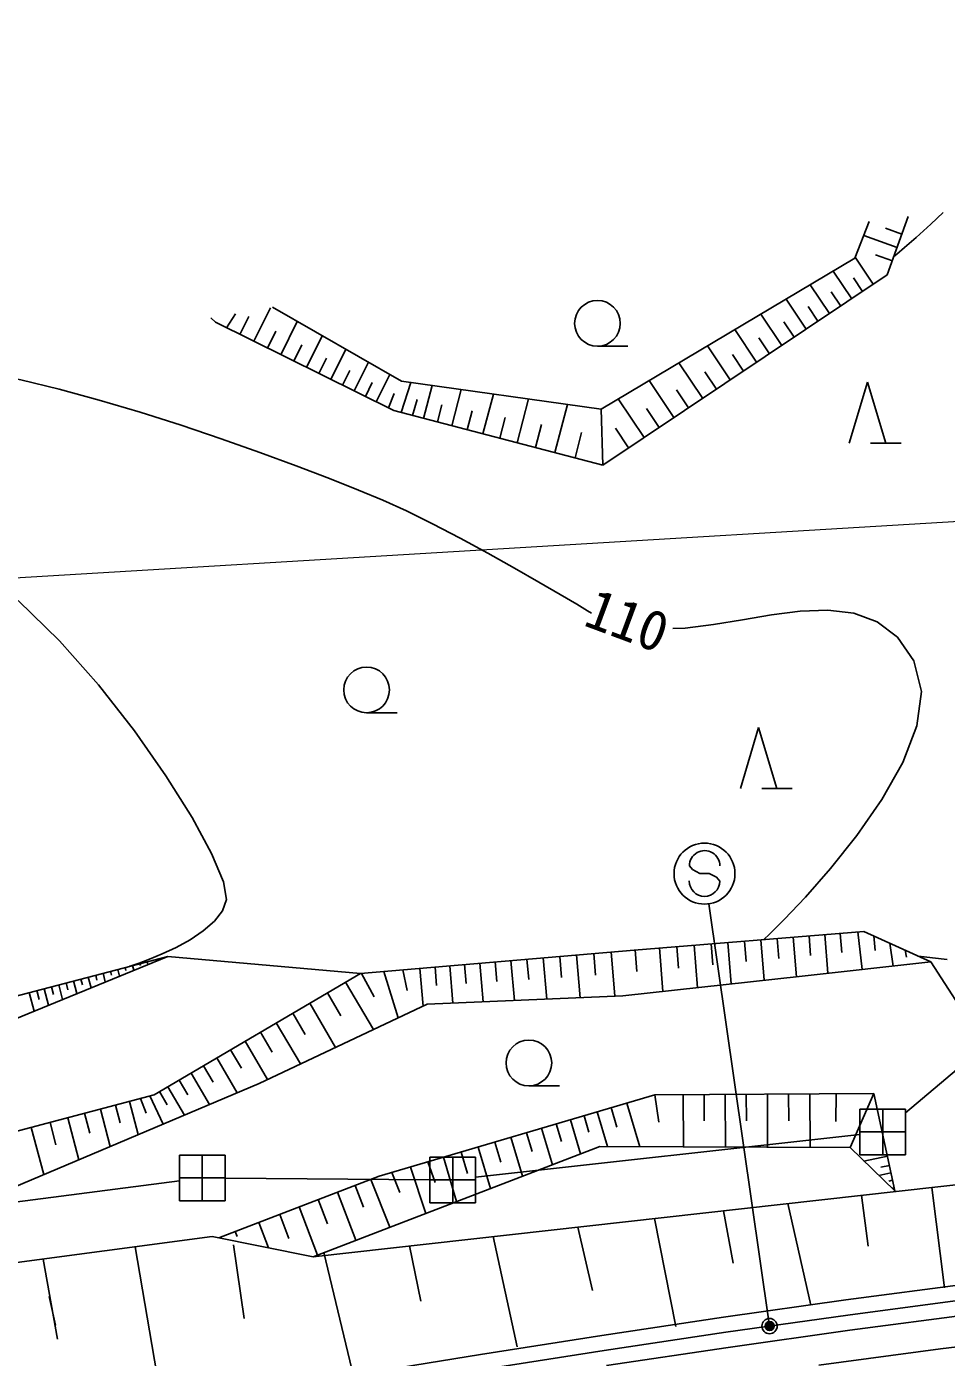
# Model space of a CAD drawing. Units: millimetres, scale not verified. Extents: x 0 to 700000, y -47500 to 447500.
# Drawn here: x 148316 to 178504, y 290936 to 334604 of the extents above; entities that cross this region are included whole.
import ezdxf
from ezdxf.enums import TextEntityAlignment as Align

# ---------------------------------------------------------------- set-up
doc = ezdxf.new("R2010")
doc.units = ezdxf.units.MM
doc.header["$LTSCALE"] = 1000
doc.header["$PDMODE"] = 32
doc.header["$PDSIZE"] = 500
doc.layers.add('作業ﾚｲﾔ1', color=7, linetype='Continuous', lineweight=25)
doc.styles.add('ＭＳ ゴシック', font='')
doc.styles.get('ＭＳ ゴシック').set_extended_font_data('MS Gothic')

msp = doc.modelspace()

# ---------------------------------------------------------------- linework, layer by layer
at = {"layer": '作業ﾚｲﾔ1', "lineweight": 13}
msp.add_line((67282, 311680), (449281, 334604), dxfattribs=at)
at = {"layer": '作業ﾚｲﾔ1'}
for p, q in [((177046, 327796), (176502, 327991)), ((177251, 328368), (176565, 326457)), ((176890, 327361), (175791, 327755)), ((176732, 326921), (176177, 327120)), ((176105, 326150), (175513, 327035)), ((176565, 326457), (167231, 320215)), ((175397, 325676), (174791, 326581)), ((175751, 325913), (175455, 326356)), ((174665, 325187), (174034, 326130)), ((175035, 325434), (174726, 325896)), ((155777, 324277), (156319, 325373)), ((173902, 324676), (173243, 325661)), ((174287, 324934), (173965, 325416)), ((154514, 324902), (154365, 325052)), ((160368, 322004), (154514, 324902)), ((154882, 324719), (155173, 325184)), ((155319, 324503), (155609, 325090)), ((156660, 323839), (157200, 324930)), ((173106, 324144), (172419, 325171)), ((173508, 324413), (173172, 324916)), ((156224, 324055), (156500, 324614)), ((157501, 323423), (158015, 324462)), ((172276, 323589), (171559, 324660)), ((157086, 323629), (157349, 324161)), ((158303, 323026), (158792, 324016)), ((167052, 324117), (168052, 324117)), ((171410, 323009), (170663, 324127)), ((172695, 323869), (172344, 324394)), ((157907, 323222), (158158, 323729)), ((159066, 322649), (159533, 323591)), ((171847, 323302), (171481, 323849)), ((158689, 322835), (158928, 323318)), ((159793, 322289), (160238, 323187)), ((170506, 322405), (169727, 323571)), ((170963, 322711), (170581, 323281)), ((159434, 322466), (159662, 322926)), ((160614, 321940), (160925, 322925)), ((161348, 321749), (161629, 322827)), ((169564, 321775), (168751, 322991)), ((175317, 320937), (175917, 322937)), ((175917, 322937), (176517, 320937)), ((160385, 322566), (160190, 322092)), ((161138, 322365), (160982, 321844)), ((162275, 321507), (162584, 322693)), ((163295, 321241), (163635, 322546)), ((164417, 320948), (164792, 322385)), ((168582, 321118), (167734, 322386)), ((170040, 322094), (169642, 322689)), ((167231, 320215), (160368, 322004)), ((161801, 321631), (161948, 322196)), ((162773, 321377), (162935, 321999)), ((165653, 320626), (166065, 322207)), ((167231, 320215), (167173, 322053)), ((169078, 321450), (168663, 322071)), ((163843, 321098), (164021, 321783)), ((165020, 320791), (165217, 321545)), ((168074, 320779), (167641, 321426)), ((166316, 320453), (166532, 321283)), ((176017, 320937), (177017, 320937)), ((159475, 312089), (160475, 312089)), ((171742, 309604), (172342, 311604)), ((172342, 311604), (172942, 309604)), ((172442, 309604), (173442, 309604)), ((170170, 306951), (170070, 307069)), ((170415, 306812), (170170, 306951)), ((170716, 306810), (170415, 306812)), ((170961, 306698), (170716, 306810)), ((171067, 306562), (170961, 306698)), ((172679, 292112), (170708, 305821)), ((175791, 304913), (168258, 304303)), ((174510, 304810), (174613, 303539)), ((175018, 304851), (175069, 304223)), ((175599, 304898), (175739, 303663)), ((175791, 304913), (177997, 303912)), ((169085, 304370), (169201, 302941)), ((169657, 304417), (169714, 303710)), ((170222, 304462), (170335, 303066)), ((170781, 304508), (170836, 303818)), ((171332, 304552), (171443, 303189)), ((171878, 304596), (171932, 303923)), ((172417, 304640), (172524, 303309)), ((172949, 304683), (173002, 304025)), ((173476, 304726), (173581, 303425)), ((173996, 304768), (174048, 304125)), ((176161, 304290), (176121, 304764)), ((176647, 304525), (176758, 303775)), ((147373, 302638), (152948, 304096)), ((152948, 304096), (147685, 301937)), ((152518, 303984), (152525, 303955)), ((152760, 304047), (152766, 304022)), ((152948, 304096), (159273, 303534)), ((168258, 304303), (159273, 303534)), ((164214, 303957), (164326, 302646)), ((164739, 304002), (164796, 303335)), ((165272, 304048), (165389, 302690)), ((165815, 304094), (165874, 303404)), ((166368, 304142), (166488, 302737)), ((166930, 304190), (166991, 303475)), ((167501, 304239), (167626, 302785)), ((168346, 303595), (168286, 304306)), ((177195, 304064), (177153, 304295)), ((177962, 303927), (177953, 303907)), ((150825, 303541), (150899, 303256)), ((151067, 303605), (151100, 303478)), ((151308, 303668), (151366, 303447)), ((151550, 303731), (151575, 303637)), ((151792, 303794), (151833, 303639)), ((152034, 303858), (152050, 303796)), ((152276, 303921), (152300, 303830)), ((159273, 303534), (152498, 299552)), ((159724, 302764), (159310, 303537)), ((160046, 303600), (160510, 302075)), ((160810, 302973), (160659, 303653)), ((161226, 303701), (161332, 302463)), ((161721, 303744), (161773, 303142)), ((162203, 303785), (162308, 302560)), ((162693, 303827), (162746, 303204)), ((163191, 303870), (163300, 302602)), ((163698, 303913), (163753, 303268)), ((173766, 303446), (177997, 303912)), ((177997, 303912), (180998, 299248)), ((149132, 303098), (149199, 302842)), ((149374, 303162), (149499, 302681)), ((149615, 303225), (149674, 303001)), ((149857, 303288), (149966, 302873)), ((150099, 303351), (150149, 303160)), ((150341, 303415), (150433, 303064)), ((150583, 303478), (150624, 303319)), ((158787, 303248), (159700, 301694)), ((167890, 302796), (173766, 303446)), ((148403, 302908), (148563, 302297)), ((148648, 302972), (148724, 302683)), ((148890, 303035), (149032, 302490)), ((158187, 302896), (158628, 302146)), ((161464, 302525), (167890, 302796)), ((155945, 299926), (161464, 302525)), ((157051, 302228), (157461, 301530)), ((157609, 302556), (158459, 301110)), ((156512, 301912), (157303, 300566)), ((155492, 301312), (156228, 300060)), ((155993, 301606), (156375, 300957)), ((155012, 301030), (155365, 300430)), ((154123, 300507), (154442, 299966)), ((154556, 300762), (155226, 299622)), ((177164, 298965), (179045, 300549)), ((153321, 300036), (153608, 299547)), ((153712, 300265), (154316, 299237)), ((146309, 295847), (155945, 299926)), ((152925, 299222), (152678, 299658)), ((152950, 299817), (153495, 298889)), ((164801, 299848), (165801, 299848)), ((176126, 299596), (168933, 299554)), ((170553, 299563), (170558, 298702)), ((171242, 299567), (171252, 297838)), ((171934, 299571), (171939, 298703)), ((172628, 299575), (172638, 297832)), ((173326, 299579), (173331, 298704)), ((174026, 299583), (174036, 297826)), ((174872, 298674), (174885, 299588)), ((175343, 297821), (176126, 299596)), ((176812, 296398), (176126, 299596)), ((152498, 299552), (144848, 297520)), ((151229, 299215), (151382, 298637)), ((151691, 299338), (151981, 298248)), ((152240, 298955), (152057, 299435)), ((152366, 299517), (152794, 298592)), ((168933, 299554), (159891, 296879)), ((167503, 299131), (167692, 298491)), ((168015, 299282), (168438, 297849)), ((168933, 299554), (169071, 298659)), ((169867, 299559), (169877, 297843)), ((149669, 298801), (150035, 297424)), ((150220, 298947), (150392, 298298)), ((150739, 299085), (151064, 297860)), ((166162, 298734), (166494, 297611)), ((166611, 298867), (166772, 298323)), ((167046, 298996), (167384, 297854)), ((175664, 297583), (175664, 299083)), ((175664, 299083), (177164, 299083)), ((176414, 297583), (176414, 299083)), ((177164, 299083), (177164, 297583)), ((148467, 298481), (148878, 296934)), ((149086, 298646), (149279, 297916)), ((164724, 298309), (164907, 297690)), ((165219, 298455), (165573, 297257)), ((165698, 298597), (165869, 298017)), ((177164, 298333), (175664, 298333)), ((157724, 294240), (167128, 297855)), ((163052, 296845), (175664, 298249)), ((163139, 297840), (163542, 296476)), ((163684, 298001), (163880, 297341)), ((164212, 298158), (164590, 296879)), ((167128, 297855), (175343, 297821)), ((175343, 297821), (176812, 296398)), ((153332, 296075), (153332, 297575)), ((153332, 297575), (154832, 297575)), ((154082, 296075), (154082, 297575)), ((154832, 297575), (154832, 296075)), ((161552, 296011), (161552, 297511)), ((161552, 297511), (163052, 297511)), ((161994, 297501), (162424, 296047)), ((162302, 296011), (162302, 297511)), ((162576, 297673), (162784, 296969)), ((163052, 297511), (163052, 296011)), ((177164, 297583), (175664, 297583)), ((176566, 297544), (175799, 297379)), ((157724, 294240), (183042, 297078)), ((160569, 296343), (160301, 297001)), ((160914, 297182), (161418, 295660)), ((161721, 296674), (161489, 297352)), ((176684, 296993), (176286, 296908)), ((176632, 297237), (176351, 297177)), ((142879, 295378), (153332, 296728)), ((154832, 296825), (153332, 296825)), ((159891, 296879), (154621, 294863)), ((154832, 296819), (161552, 296767)), ((159372, 295871), (159104, 296578)), ((159613, 296773), (160239, 295207)), ((163052, 296761), (161552, 296761)), ((176737, 296748), (176620, 296723)), ((176789, 296504), (176719, 296489)), ((178029, 296516), (178440, 293222)), ((154832, 296075), (153332, 296075)), ((157889, 296113), (158191, 295324)), ((158520, 296355), (159124, 294778)), ((175723, 296257), (175939, 294588)), ((156626, 295630), (156928, 294840)), ((157258, 295872), (157862, 294293)), ((163052, 296011), (161552, 296011)), ((171192, 295750), (171509, 294026)), ((173301, 295986), (174050, 292648)), ((155939, 295367), (156257, 294535)), ((166410, 295214), (166886, 293131)), ((168926, 295496), (169622, 291953)), ((142466, 293307), (154404, 294906)), ((154404, 294906), (157724, 294240)), ((155162, 295070), (155227, 294901)), ((163624, 294901), (164415, 291288)), ((151877, 294568), (152781, 289294)), ((155102, 294630), (155462, 292209)), ((158076, 294375), (159054, 290277)), ((160881, 294594), (161252, 292777)), ((148859, 294164), (149330, 291531)), ((175201, 292822), (179221, 293350)), ((175201, 292822), (179221, 293350)), ((149055, 292937), (149266, 291993)), ((171194, 292256), (175201, 292822)), ((171194, 292256), (175201, 292822)), ((175269, 292326), (179284, 292854)), ((175269, 292326), (179284, 292854)), ((167199, 291658), (171194, 292256)), ((167199, 291658), (171194, 292256)), ((171266, 291761), (175269, 292326)), ((171266, 291761), (175269, 292326)), ((175336, 291831), (179346, 292358)), ((175336, 291831), (179346, 292358)), ((167275, 291163), (171266, 291761)), ((167275, 291163), (171266, 291761)), ((171338, 291266), (175336, 291831)), ((171338, 291266), (175336, 291831)), ((178311, 291217), (182319, 291713)), ((163216, 291033), (167199, 291658)), ((163216, 291033), (167199, 291658)), ((167351, 290669), (171338, 291266)), ((167351, 290669), (171338, 291266)), ((159243, 290386), (163216, 291033)), ((159243, 290386), (163216, 291033)), ((163295, 290539), (167275, 291163)), ((163295, 290539), (167275, 291163)), ((174315, 290680), (178311, 291217))]:
    msp.add_line(p, q, dxfattribs=at)
for points in [[(178399, 328502), (177997, 328123), (177516, 327689), (177130, 327352), (176874, 327135), (176781, 327057)], [(156389, 325395), (160620, 322967), (167173, 322053), (175500, 327002), (175966, 328209)], [(145310, 323529), (146025, 323423), (146996, 323248), (148128, 323011), (149386, 322707), (150699, 322349), (152041, 321950), (153384, 321521), (154703, 321077), (155972, 320630), (157164, 320192), (158252, 319777), (159211, 319397), (160013, 319065), (160785, 318715), (161641, 318291), (162543, 317818), (163452, 317323), (164328, 316832), (165132, 316372), (165826, 315968), (166370, 315647), (166725, 315435), (166852, 315359)], [(148037, 315775), (149391, 314454), (150675, 313002), (151853, 311498), (152889, 310022), (153747, 308652), (154389, 307466), (154779, 306544), (154881, 305964), (154748, 305593), (154481, 305246), (154115, 304928), (153684, 304641), (153223, 304389), (152769, 304175), (152354, 304003), (152015, 303876), (151785, 303797), (151701, 303770)], [(169523, 314855), (169936, 314866), (170859, 314981), (171811, 315143), (172768, 315307), (173710, 315427), (174615, 315458), (175462, 315356), (176229, 315075), (176894, 314569), (177437, 313795), (177683, 312790), (177531, 311660), (177070, 310460), (176386, 309244), (175568, 308066), (174702, 306981), (173876, 306042), (173178, 305304), (172695, 304821), (172515, 304649)], [(177589, 304097), (178053, 304044), (178532, 303993)]]:
    msp.add_lwpolyline(points, dxfattribs=at)
for centre, radius in [((167052, 324867), 750), ((159475, 312839), 750), ((170565, 306811), 1000), ((164801, 300598), 750), ((172701, 291964), 150), ((172701, 291964), 120), ((172701, 291964), 90), ((172701, 291964), 60), ((172701, 291964), 30)]:
    msp.add_circle(centre, radius, dxfattribs=at)
for centre, start, end in [((170570, 307065), 359.5549, 179.5549), ((170567, 306565), 179.5549, 359.5549)]:
    msp.add_arc(centre, 500, start, end, dxfattribs=at)
msp.add_point((172701, 291964), dxfattribs=at)

# ---------------------------------------------------------------- texts
at = {"layer": '作業ﾚｲﾔ1', "style": 'ＭＳ ゴシック'}
msp.add_text('110', height=1320, rotation=339.62, dxfattribs=at).set_placement((166407, 314601), align=Align.BOTTOM_LEFT)

doc.saveas('drawing.dxf')
